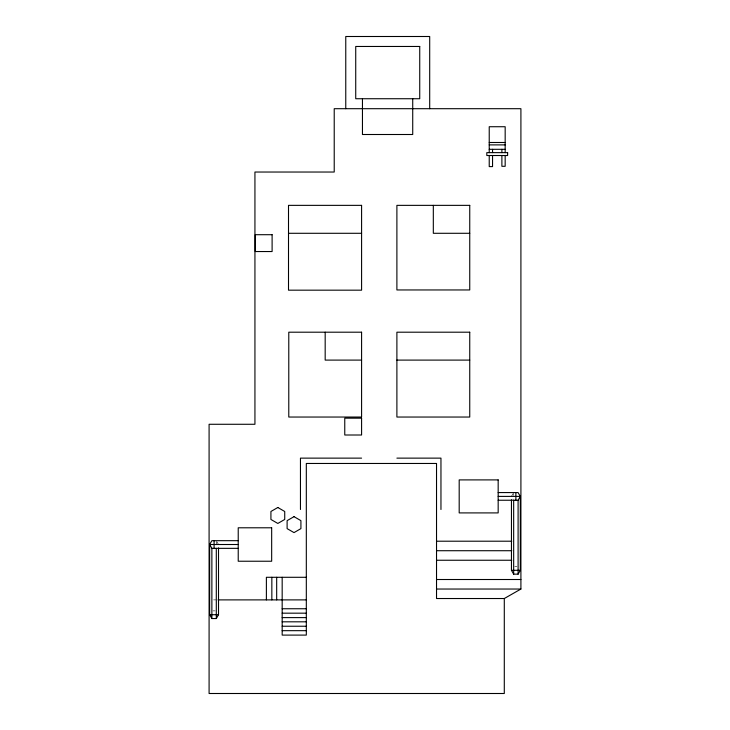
<?xml version="1.0" encoding="UTF-8"?>
<svg xmlns="http://www.w3.org/2000/svg" width="730" height="730" viewBox="0 0 730 730"><rect width="100%" height="100%" fill="white"/><g stroke="black" fill="none" stroke-linecap="round" stroke-linejoin="round"><path stroke-width="0.55" stroke-dasharray="3.65 2.74" d="M513.117 493.526L511.456 496.4L513.117 499.283M514.778 566.48L516.986 566.48M213.589 599.887L215.843 599.887M212.977 610.873L215.195 610.873M216.856 541.633L218.516 544.507M513.664 493.526L513.664 495.442M216.299 541.633L216.299 544.507"/><path stroke-width="1.09" d="M238.226 540.674L211.873 540.674L209.656 544.507L209.656 614.715L211.873 618.547L216.299 618.547L218.516 614.715L218.516 547.911M511.456 499.813L511.456 570.312L513.664 574.145L518.099 574.145L518.099 500.242L520.308 496.4L518.099 492.567L498.17 492.567M518.099 574.145L520.308 570.312L520.308 496.4L498.17 496.4M504.293 598.527L520.91 589.037L520.91 108.697L334.221 108.697L334.221 172.034L254.934 172.034L254.934 424.276L209.09 424.276L209.09 693.5L504.293 693.5L504.293 598.527L436.531 598.527L436.531 463.468L306.317 463.468L306.317 635.1L282.172 635.1L282.172 577.293M489.228 142.496L505.169 142.496M489.228 144.887L505.169 144.887M489.228 149.312L505.169 149.312M288.505 233.29L361.587 233.29M469.746 233.29L433.319 233.29L433.319 205.358M361.587 360.1L325.178 360.1L325.178 332.196M396.892 360.1L469.746 360.1M361.587 458.13L300.459 458.13L300.459 509.503M396.892 458.13L440.957 458.13L440.957 509.503M498.17 500.242L518.099 500.242M436.531 541.204L511.785 541.204M238.226 544.507L209.656 544.507L211.873 548.349L211.873 618.547M211.873 548.349L238.226 548.349M436.531 550.721L511.785 550.721M436.531 560.248L511.785 560.248M511.456 570.312L520.308 570.312M306.317 577.293L266.386 577.293L266.386 599.887M436.531 579.51L520.91 579.51M436.531 589.037L520.91 589.037M218.078 599.887L306.317 599.887M282.172 608.747L306.317 608.747M282.172 613.173L306.317 613.173M209.656 614.715L218.516 614.715M282.172 617.607L306.317 617.607M282.172 621.814L306.317 621.814M282.172 626.24L306.317 626.24M282.172 630.674L306.317 630.674M515.882 492.567L515.882 500.242M513.664 500.242L513.664 574.145M505.169 152.634L505.169 126.728L489.228 126.728L489.228 152.634M505.169 155.517L505.169 166.303L501.884 166.303L501.884 155.517M501.884 149.312L501.884 152.634M492.549 149.312L492.549 152.634M492.549 155.517L492.549 166.604L489.228 166.604L489.228 155.517M429.696 108.697L429.696 36.5L345.764 36.5L345.764 108.697M412.724 98.733L412.724 134.502L362.454 134.502L362.454 98.733M276.679 577.293L276.679 599.887M271.843 577.293L271.843 599.887M216.299 548.349L216.299 618.547M214.091 540.674L214.091 548.349M277.829 507.496L270.921 511.484L270.921 519.459L277.829 523.447L284.727 519.459L284.727 511.484L277.829 507.496M294.017 516.658L287.109 520.645L287.109 528.62L294.017 532.608L300.915 528.62L300.915 520.645L294.017 516.658M419.732 46.465L355.729 46.465L355.729 98.733L419.732 98.733L419.732 46.465M507.624 152.634L486.81 152.634L486.81 155.517L507.624 155.517L507.624 152.634M361.587 205.358L288.505 205.358L288.505 290.175L361.587 290.175L361.587 205.358M469.746 205.358L396.892 205.358L396.892 289.956L469.746 289.956L469.746 205.358M272.107 234.704L255.281 234.704L255.281 251.54L272.107 251.54L272.107 234.704M361.587 332.196L288.779 332.196L288.779 417.04L361.587 417.04L361.587 332.196M469.746 332.196L396.892 332.196L396.892 417.04L469.746 417.04L469.746 332.196M361.587 418.171L344.761 418.171L344.761 435.007L361.587 435.007L361.587 418.171M498.17 479.902L459.188 479.902L459.188 512.907L498.17 512.907L498.17 479.902M271.67 527.79L238.226 527.79L238.226 561.233L271.67 561.233L271.67 527.79"/></g></svg>
